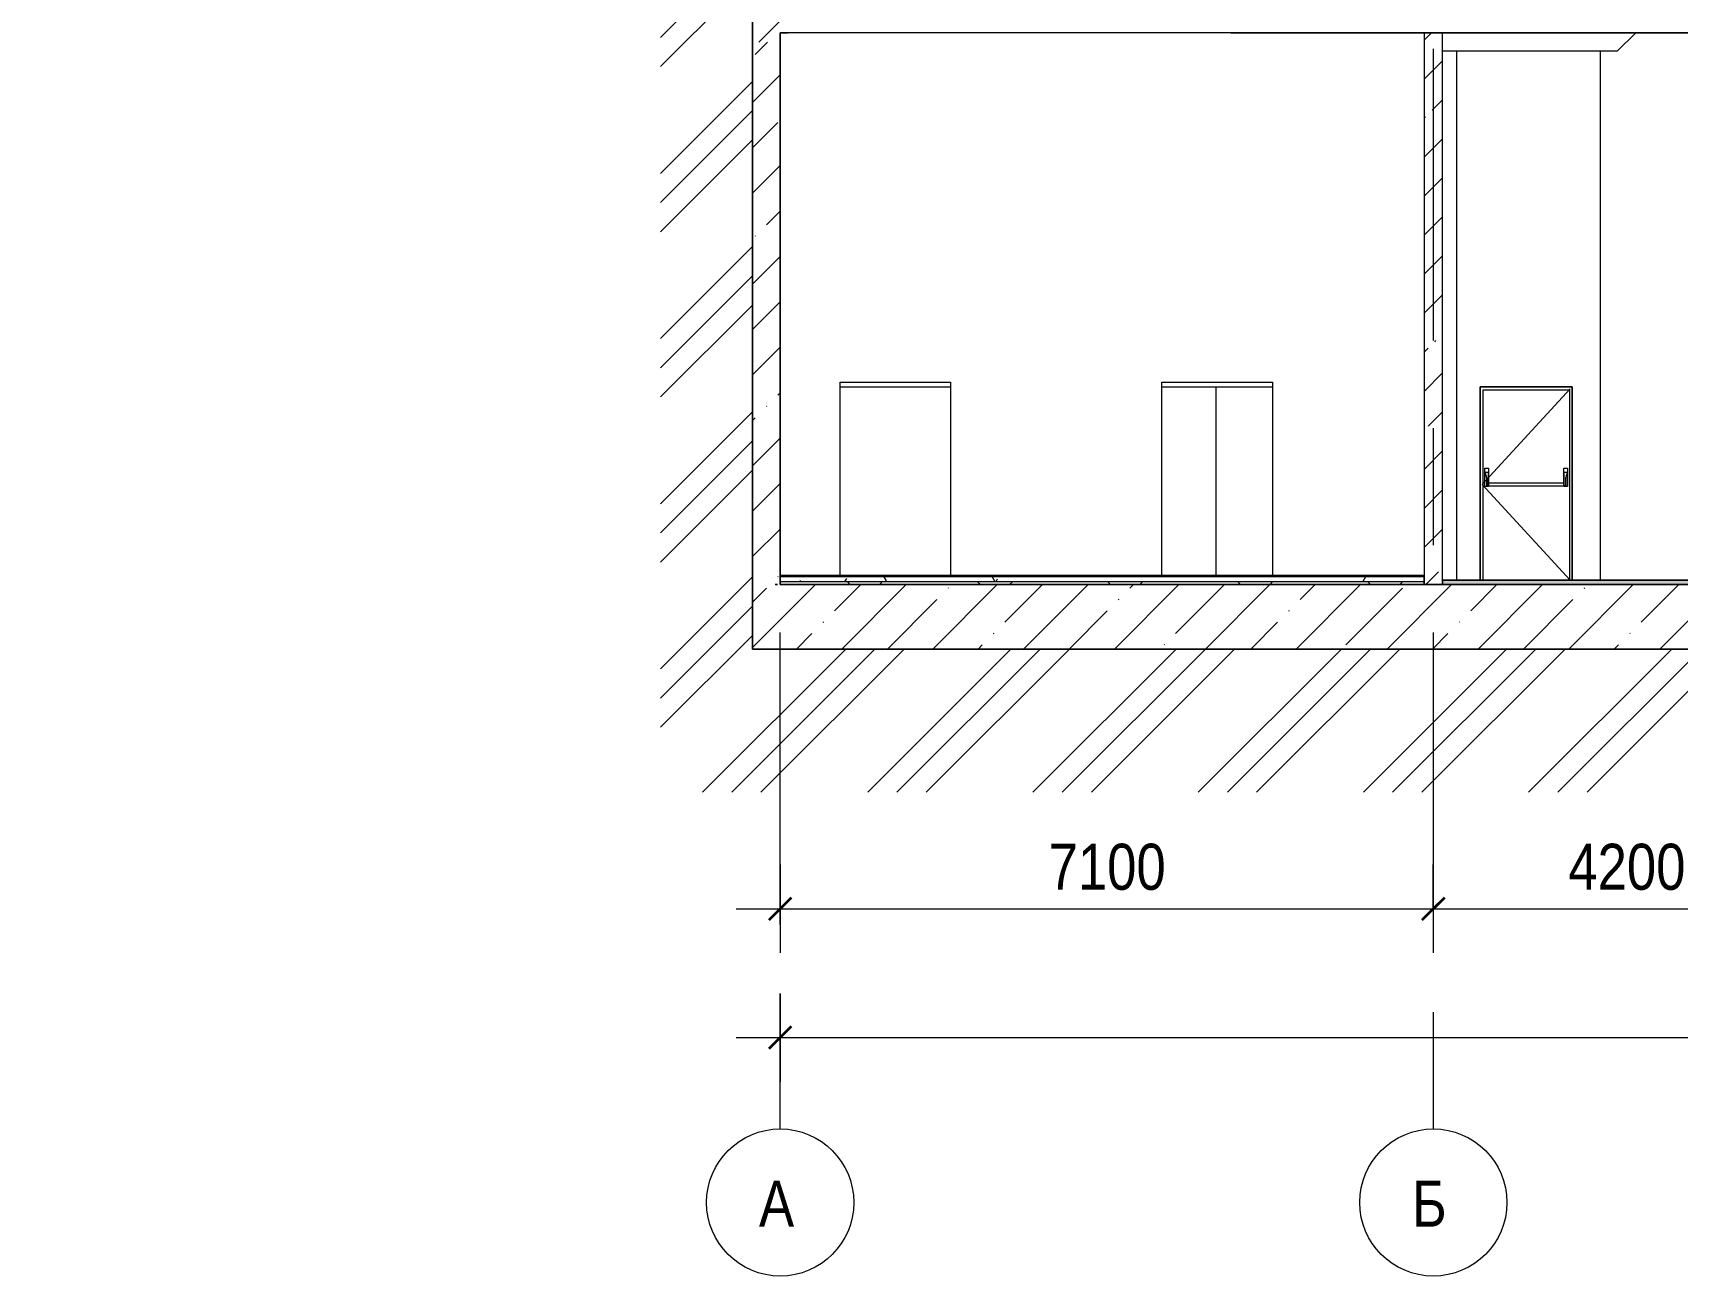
# Model space of a CAD drawing. Header units: millimetres. Extents: x -39507 to 33074, y -24219 to 30962.
# Drawn here: x -39507 to -21633, y -24219 to -10700 of the extents above; entities that cross this region are included whole.
import ezdxf

# ---------------------------------------------------------------- set-up
doc = ezdxf.new("R2010")
doc.units = ezdxf.units.MM
doc.linetypes.add('Осевые', pattern=[6350, 1270, -952.5, 3175, -952.5])
for name, color, linetype, lineweight in [('Двери', 7, 'Continuous', 9), ('Каркас_Импост', 7, 'Continuous', 9), ('Обобщенные модели', 7, 'Continuous', 9), ('Общие ребра', 7, 'Continuous', 9), ('Основа _2_-1', 7, 'Continuous', 9), ('Отделка 1 _4_-1', 7, 'Continuous', 9), ('Панель', 7, 'Continuous', 9), ('Перекрытия', 7, 'Continuous', 9), ('Потолки', 7, 'Continuous', 9), ('Размеры', 7, 'Continuous', 9), ('Размеры-200', 7, 'Continuous', 9), ('Стены', 7, 'Continuous', 9), ('Стены-1', 7, 'Continuous', 18), ('Структура _1_', 7, 'Continuous', 18), ('Термическая_воздушная прослойка _3_-1', 7, 'Continuous', 9), ('Фундамент несущей конструкции', 7, 'Continuous', 9), ('Фундамент несущей конструкции-1', 7, 'Continuous', 18), ('Черная _3 сплошная', 7, 'Continuous', 18), ('Штриховка разреза-2', 7, 'Continuous', 9), ('Элементы узлов', 7, 'Continuous', 9)]:
    doc.layers.add(name, color=color, linetype=linetype, lineweight=lineweight)
for name, color, linetype, lineweight, true_color in [('Оси-1', 7, 'Continuous', 18, 0xaaaaaa), ('Оси-2', 7, 'Continuous', 9, 0xaaaaaa), ('Оси-3', 7, 'Осевые', 9, 0xaaaaaa), ('Элементы узлов-2', 7, 'Continuous', 9, 0x585858)]:
    doc.layers.add(name, color=color, linetype=linetype, lineweight=lineweight, true_color=true_color)
doc.styles.add('Arial Narrow', font='ARIALN.TTF', dxfattribs={"height": 500})
doc.dimstyles.new('Диагональ_-_2_5_мм_Arial_narrow', dxfattribs={"dimscale": 304.8, "dimtxt": 511.715487, "dimasz": 0.787402, "dimexe": 1.574803, "dimexo": 0.0625, "dimgap": 0.19685, "dimtad": 1, "dimdec": 0, "dimzin": 0, "dimdsep": 46, "dimtxsty": 'Arial Narrow', "dimblk1": 'OBLIQUE', "dimblk2": 'OBLIQUE', "dimsah": 1, "dimcen": 0.09, "dimdle": 1.574803, "dimazin": 0, "dimtfac": 1, "dimtdec": 4, "dimtix": 1, "dimtmove": 0, "dimatfit": 3, "dimfxl": 1.574803, "dimfxlon": 1, "dimtvp": 1, "dimtolj": 1, "dimtzin": 0, "dimarcsym": 2})
pattern_1 = [(45, (-2885.9, 6475), (-493.914, 493.914), []), (45, (-2392, 6475), (-493.914, 493.914), [873.125, -174.625, 6.706, -167.919])]
pattern_2 = [(0, (-2885.9, 6475), (812.8, 203.2), [67.056, -542.544, 67.056, -542.544, -3251.2]), (0, (-2885.9, 6475), (812.8, 203.2), [-1219.2, 67.056, -1152.144, 67.056, -542.544, -1422.4]), (0, (-2885.9, 6475), (812.8, 203.2), [-3048, 67.056, -339.344, 67.056, -948.944]), (120, (-2581.1, 6576.6), (-582.3764, 602.3054), [67.056, -542.544, 67.056, -3793.744]), (120, (-2581.1, 6576.6), (-582.3764, 602.3054), [-676.656, -542.544, 67.056, -1152.144, -2032]), (120, (-2581.1, 6576.6), (-582.3764, 602.3054), [-2438.4, 67.056, -542.544, 67.056, -1355.344]), (120, (-2581.1, 6576.6), (-582.3764, 602.3054), [-3115.056, -339.344, 67.056, -948.944]), (240, (-2479.5, 6983), (-230.4236, -805.5054), [67.056, -542.544, 67.056, -542.544, -3251.2]), (240, (-2479.5, 6983), (-230.4236, -805.5054), [-1219.2, 67.056, -1152.144, 67.056, -542.544, -1422.4]), (240, (-2479.5, 6983), (-230.4236, -805.5054), [-3048, 67.056, -339.344, 67.056, -948.944])]
pattern_3 = [(45, (-2885.9, 6475), (-424.264, 424.264), [600, -100, 20, -100]), (45, (-2885.9, 6899), (-424.264, 424.264), [])]

# ---------------------------------------------------------------- blocks, each defined once
blk = doc.blocks.new('Фундаментная плита - Фундаментная плита-408415-Разрез 2-2')
at = {"layer": 'Фундамент несущей конструкции'}
for p, q in [((-26768, -17400), (-26529, -17400)), ((-25648, -17400), (-25168, -17400)), ((-25648, -17400), (-25468, -17400))]:
    blk.add_line(p, q, dxfattribs=at)
blk = doc.blocks.new('Стена монолитная - Стена монолитная-463893-Разрез 2-2')
at = {"layer": 'Штриховка разреза-2'}
h = blk.add_hatch(dxfattribs=at)
h.set_pattern_fill('FP_1', color=256, style=0, pattern_type=2)
h.set_pattern_definition(pattern_1)
h.paths.add_polyline_path([(-31683, -16700), (-31383, -16700), (-31383, -10800), (-31683, -10800), (-31683, -16399)], flags=0)
h.paths.add_polyline_path([(25417, -16700), (25717, -16700), (25717, -10450), (25417, -10450), (25417, -16399)], flags=0)
at = {"layer": 'Стены'}
for p, q in [((-31383, -16700), (-31383, -10700)), ((-31433, -16700), (-31436, -16700)), ((-31435, -16700), (-31413, -16700)), ((-31133, -16700), (-31383, -16700)), ((-31303, -16700), (-31377, -16700)), ((-31136, -16700), (-31133, -16700)), ((-31129, -16700), (-31135, -16700)), ((-31055, -16700), (-31129, -16700)), ((-30984, -16700), (-31055, -16700)), ((-30900, -16700), (-31049, -16700)), ((-30395, -16700), (-30900, -16700)), ((-29606, -16700), (-30395, -16700)), ((-29567, -16700), (-29606, -16700)), ((-26737, -16700), (-29567, -16700)), ((-26664, -16700), (-26737, -16700)), ((-26631, -16700), (-26664, -16700)), ((-25738, -16700), (-26631, -16700)), ((-26023, -16700), (-25832, -16700)), ((-25423, -16700), (-25738, -16700)), ((-21343, -16700), (-21693, -16700))]:
    blk.add_line(p, q, dxfattribs=at)
at = {"layer": 'Стены', "flags": 128}
for points in [[(-24533, -16700), (-24702, -16700), (-24864, -16700), (-25019, -16700), (-25165, -16700), (-25304, -16700), (-25433, -16700), (-25554, -16700), (-25665, -16700)], [(-24433, -16700), (-24483, -16700), (-24533, -16700)], [(-21693, -16700), (-21919, -16700), (-22145, -16700), (-22369, -16700), (-22592, -16700), (-22813, -16700), (-23031, -16700), (-23245, -16700), (-23456, -16700), (-23662, -16700), (-23863, -16700), (-24059, -16700), (-24249, -16700), (-24433, -16700)]]:
    blk.add_lwpolyline(points, dxfattribs=at)
at = {"layer": 'Стены-1'}
for p, q in [((-31683, -10450), (-31683, -16700)), ((-31383, -16700), (-31383, -10700))]:
    blk.add_line(p, q, dxfattribs=at)
blk = doc.blocks.new('Капители 3_4х3_20 - Капители 3_4х3_4-665804-Разрез 2-2')
at = {"layer": 'Обобщенные модели'}
for p, q in [((-26483, -10700), (-22083, -10700)), ((-22283, -10900), (-22083, -10700)), ((-22283, -10900), (-24183, -10900))]:
    blk.add_line(p, q, dxfattribs=at)
blk = doc.blocks.new('Дверь - Однопольная - ДВ1__21х10-7160120-Разрез 2-2')
at = {"layer": 'Двери'}
for p, q in [((-23722, -15482), (-23722, -15433)), ((-23722, -15433), (-23682, -15433)), ((-23682, -15481), (-23722, -15481)), ((-23722, -15499), (-23722, -15482)), ((-23722, -15513), (-23722, -15499)), ((-23722, -15499), (-23715, -15499)), ((-23722, -15525), (-23722, -15513)), ((-23722, -15617), (-23722, -15525)), ((-23682, -15433), (-23682, -15482)), ((-23682, -15621), (-23682, -15481)), ((-23682, -15482), (-23682, -15499)), ((-23682, -15499), (-23682, -15513)), ((-23682, -15499), (-23682, -15621)), ((-23682, -15513), (-23682, -15521)), ((-23682, -15522), (-23682, -15525)), ((-23682, -15617), (-23682, -15525)), ((-22864, -15433), (-22824, -15433)), ((-22864, -15482), (-22864, -15433)), ((-22824, -15481), (-22864, -15481)), ((-22864, -15481), (-22864, -15621)), ((-22864, -15499), (-22864, -15482)), ((-22864, -15513), (-22864, -15499)), ((-22864, -15621), (-22864, -15499)), ((-22864, -15521), (-22864, -15513)), ((-22864, -15525), (-22864, -15522)), ((-22864, -15525), (-22864, -15617)), ((-22830, -15499), (-22824, -15499)), ((-22824, -15433), (-22824, -15482)), ((-22824, -15482), (-22824, -15499)), ((-22824, -15499), (-22824, -15513)), ((-22824, -15513), (-22824, -15525)), ((-22824, -15525), (-22824, -15617)), ((-23722, -15632), (-23722, -15617)), ((-23682, -15632), (-23722, -15632)), ((-23702, -15563), (-23702, -15621)), ((-23702, -15621), (-23702, -15563)), ((-23702, -15621), (-23682, -15621)), ((-23702, -15621), (-23702, -15627)), ((-23702, -15621), (-23682, -15621)), ((-23702, -15628), (-23682, -15628)), ((-22864, -15597), (-23682, -15597)), ((-23682, -15632), (-23682, -15617)), ((-23682, -15627), (-23682, -15621)), ((-23682, -15627), (-22864, -15627)), ((-22864, -15617), (-22864, -15632)), ((-22864, -15621), (-22844, -15621)), ((-22864, -15621), (-22864, -15627)), ((-22864, -15621), (-22844, -15621)), ((-22864, -15628), (-22844, -15628)), ((-22824, -15632), (-22864, -15632)), ((-22844, -15621), (-22844, -15563)), ((-22844, -15563), (-22844, -15621)), ((-22844, -15627), (-22844, -15621)), ((-22824, -15617), (-22824, -15632))]:
    blk.add_line(p, q, dxfattribs=at)
at = {"layer": 'Двери', "flags": 128}
for points in [[(-23722, -15481), (-23717, -15495), (-23711, -15510)], [(-23711, -15510), (-23713, -15505), (-23715, -15499)], [(-22834, -15510), (-22829, -15495), (-22824, -15481)], [(-22830, -15499), (-22832, -15505), (-22834, -15510)], [(-23682, -15620), (-23682, -15617), (-23682, -15615), (-23682, -15612), (-23682, -15609), (-23682, -15607), (-23682, -15605)], [(-23682, -15605), (-23682, -15608), (-23682, -15610), (-23682, -15613), (-23682, -15615), (-23682, -15618), (-23682, -15620)], [(-22864, -15620), (-22864, -15618), (-22864, -15615), (-22864, -15613), (-22864, -15610), (-22864, -15608), (-22864, -15605)], [(-22864, -15605), (-22864, -15607), (-22864, -15609), (-22864, -15612), (-22864, -15615), (-22864, -15617), (-22864, -15620)]]:
    blk.add_lwpolyline(points, dxfattribs=at)
at = {"layer": 'Двери'}
for points in [[(-23711, -15510), (-23709, -15516), (-23706, -15527), (-23703, -15544), (-23702, -15557), (-23702, -15563)], [(-23706, -15527), (-23708, -15521), (-23709, -15515), (-23711, -15510)], [(-23703, -15544), (-23704, -15538), (-23705, -15532), (-23706, -15527)], [(-23702, -15563), (-23702, -15557), (-23702, -15551), (-23703, -15545)], [(-22844, -15563), (-22844, -15557), (-22843, -15544), (-22840, -15527), (-22836, -15516), (-22834, -15510)], [(-22843, -15545), (-22843, -15551), (-22844, -15557), (-22844, -15563)], [(-22839, -15527), (-22841, -15533), (-22842, -15538), (-22843, -15544)], [(-22834, -15510), (-22836, -15515), (-22838, -15521), (-22839, -15527)]]:
    blk.add_open_spline(points, degree=3, dxfattribs=at)
at = {"layer": 'Каркас_Импост'}
for p, q in [((-23773, -14550), (-23773, -16650)), ((-22773, -14550), (-23773, -14550)), ((-23743, -16650), (-23743, -14580)), ((-23743, -14580), (-22803, -14580)), ((-22803, -14580), (-22803, -16650)), ((-22773, -16650), (-22773, -14550)), ((-23743, -16650), (-23773, -16650)), ((-22773, -16650), (-22803, -16650))]:
    blk.add_line(p, q, dxfattribs=at)
at = {"layer": 'Панель'}
blk.add_line((-23752, -16650), (-22794, -16650), dxfattribs=at)
at = {"layer": 'Элементы узлов'}
for p, q in [((-23752, -15610), (-22794, -14571)), ((-22794, -16650), (-23752, -15610))]:
    blk.add_line(p, q, dxfattribs=at)
blk = doc.blocks.new('Фундаментная плита1 - Фундаментная плита-5964020-Разрез 2-2')
at = {"layer": 'Фундамент несущей конструкции'}
h = blk.add_hatch(dxfattribs=at)
h.set_pattern_fill('FP_1', color=256, style=0, pattern_type=2)
h.set_pattern_definition(pattern_1)
h.paths.add_polyline_path([(-31683, -17400), (25717, -17400), (25717, -16700), (-31683, -16700)], flags=0)
for p, q in [((-31683, -17400), (-31683, -16700)), ((-31413, -16700), (-31430, -16700)), ((-31377, -16700), (-31303, -16700)), ((-30183, -16700), (-29302, -16700)), ((-27883, -16700), (-26883, -16700)), ((-26529, -16700), (-25648, -16700)), ((-26468, -16700), (-25468, -16700)), ((-25832, -16700), (-26023, -16700)), ((-23653, -16700), (-22653, -16700)), ((-31430, -17400), (-31413, -17400)), ((-31303, -17400), (-31377, -17400)), ((-31377, -17400), (-30679, -17400)), ((-31252, -17400), (-28352, -17400)), ((-28183, -17400), (-26583, -17400)), ((-27598, -17400), (-24698, -17400)), ((-26768, -17400), (-26529, -17400)), ((-25649, -17400), (-23653, -17400)), ((-25468, -17400), (-25648, -17400)), ((-25648, -17400), (-25168, -17400)), ((-25648, -17400), (-25468, -17400)), ((-24579, -17400), (-21679, -17400)), ((-22653, -17400), (-21693, -17400)), ((-22363, -17400), (-19463, -17400))]:
    blk.add_line(p, q, dxfattribs=at)
at = {"layer": 'Фундамент несущей конструкции-1'}
for p, q in [((-31683, -16700), (-31683, -17400)), ((19517, -16700), (-31383, -16700)), ((-31683, -17400), (25717, -17400))]:
    blk.add_line(p, q, dxfattribs=at)
blk = doc.blocks.new('Ось сетки - По умолчанию 2-349628-Разрез 2-2')
at = {"layer": 'Оси-1'}
blk.add_circle((-31383, -23419), 800, dxfattribs=at)
blk = doc.blocks.new('DIMBLOCK1-Разрез 2-2')
at = {"layer": 'Размеры-200', "lineweight": 35}
for points in [[(-31383, -20225), (-31263, -20105), (-31503, -20345)], [(-24283, -20225), (-24163, -20105), (-24403, -20345)]]:
    blk.add_hatch(color=256, dxfattribs=at).paths.add_polyline_path(points, flags=0)
at = {"layer": 'Размеры-200'}
for p, q in [((-31383, -19745), (-31383, -20705)), ((-31383, -20225), (-31383, -19745)), ((-24283, -19745), (-24283, -20705)), ((-24283, -20225), (-24283, -19745)), ((-31863, -20225), (-24283, -20225))]:
    blk.add_line(p, q, dxfattribs=at)
at = {"layer": 'Размеры-200', "lineweight": 35}
for p, q in [((-31263, -20105), (-31503, -20345)), ((-31383, -20225), (-31263, -20105)), ((-24163, -20105), (-24403, -20345)), ((-24283, -20225), (-24163, -20105)), ((-31503, -20345), (-31383, -20225)), ((-24403, -20345), (-24283, -20225))]:
    blk.add_line(p, q, dxfattribs=at)
at = {"layer": 'Размеры-200', "color": 0, "insert": (-28466, -19518), "char_height": 500, "width": 1520.53, "attachment_point": 1, "line_spacing_factor": 0.974696, "style": 'Arial Narrow'}
blk.add_mtext('7100', dxfattribs=at)
blk = doc.blocks.new('_Oblique')
at = {"color": 0, "linetype": 'ByBlock', "lineweight": -2}
blk.add_line((-0.5, -0.5), (0.5, 0.5), dxfattribs=at)
blk = doc.blocks.new('DIMBLOCK2-Разрез 2-2')
at = {"layer": 'Размеры-200', "lineweight": 35}
for points in [[(-24283, -20225), (-24163, -20105), (-24403, -20345)], [(-20083, -20225), (-19963, -20105), (-20203, -20345)]]:
    blk.add_hatch(color=256, dxfattribs=at).paths.add_polyline_path(points, flags=0)
at = {"layer": 'Размеры-200'}
for p, q in [((-24283, -19745), (-24283, -20705)), ((-24283, -20225), (-24283, -19745)), ((-20083, -19745), (-20083, -20705)), ((-20083, -20225), (-20083, -19745)), ((-24283, -20225), (-20083, -20225))]:
    blk.add_line(p, q, dxfattribs=at)
at = {"layer": 'Размеры-200', "lineweight": 35}
for p, q in [((-24163, -20105), (-24403, -20345)), ((-24283, -20225), (-24163, -20105)), ((-19963, -20105), (-20203, -20345)), ((-20083, -20225), (-19963, -20105)), ((-24403, -20345), (-24283, -20225)), ((-20203, -20345), (-20083, -20225))]:
    blk.add_line(p, q, dxfattribs=at)
at = {"layer": 'Размеры-200', "color": 0, "insert": (-22816, -19518), "char_height": 500, "width": 1520.53, "attachment_point": 1, "line_spacing_factor": 0.974696, "style": 'Arial Narrow'}
blk.add_mtext('4200', dxfattribs=at)
blk = doc.blocks.new('DIMBLOCK14-Разрез 2-2')
at = {"layer": 'Размеры-200', "lineweight": 35}
for points in [[(-31383, -21625), (-31263, -21505), (-31503, -21745)], [(25417, -21625), (25537, -21505), (25297, -21745)]]:
    blk.add_hatch(color=256, dxfattribs=at).paths.add_polyline_path(points, flags=0)
at = {"layer": 'Размеры-200'}
for p, q in [((-31383, -21145), (-31383, -22105)), ((-31383, -21625), (-31383, -21145)), ((25417, -21145), (25417, -22105)), ((25417, -21625), (25417, -21145)), ((-31863, -21625), (25897, -21625))]:
    blk.add_line(p, q, dxfattribs=at)
at = {"layer": 'Размеры-200', "lineweight": 35}
for p, q in [((-31263, -21505), (-31503, -21745)), ((-31503, -21745), (-31383, -21625)), ((-31383, -21625), (-31263, -21505)), ((25537, -21505), (25297, -21745)), ((25297, -21745), (25417, -21625)), ((25417, -21625), (25537, -21505))]:
    blk.add_line(p, q, dxfattribs=at)
at = {"layer": 'Размеры-200', "color": 0, "insert": (-3775, -20918), "char_height": 500, "width": 1900.66, "attachment_point": 1, "line_spacing_factor": 0.974696, "style": 'Arial Narrow'}
blk.add_mtext('56800', dxfattribs=at)

msp = doc.modelspace()

# ---------------------------------------------------------------- hatches: boundary and pattern name
at = {"layer": 'Штриховка разреза-2'}
h = msp.add_hatch(dxfattribs=at)
h.set_pattern_fill('FP_2', color=256, style=0, pattern_type=2)
h.set_pattern_definition(pattern_3)
h.paths.add_polyline_path([(-24196.8, -16700), (-24182.9, -16700), (-24182.9, -10700), (-24382.9, -10700), (-24382.9, -16700)], flags=0)
h = msp.add_hatch(dxfattribs=at)
h.set_pattern_fill('FP_3', color=256, style=0, pattern_type=2)
h.set_pattern_definition(pattern_2)
h.paths.add_polyline_path([(-24763.9, -16670), (-24382.9, -16670), (-24382.9, -16615), (-31382.9, -16615), (-31382.9, -16670), (-25898, -16670)], flags=0)
h = msp.add_hatch(dxfattribs=at)
h.set_pattern_fill('FP_4', color=256, style=0, pattern_type=2)
h.set_pattern_definition([(45, (-2885.9, 6475), (-707.107, 707.107), []), (135, (-2885.9, 6475), (-707.107, -707.107), [])])
h.paths.add_polyline_path([(-24763.9, -16700), (-24382.9, -16700), (-24382.9, -16670), (-31382.9, -16670), (-31382.9, -16700), (-25898, -16700)], flags=0)
h = msp.add_hatch(dxfattribs=at)
h.set_pattern_fill('FP_3', color=256, style=0, pattern_type=2)
h.set_pattern_definition(pattern_2)
h.paths.add_polyline_path([(-13332.9, -16700), (-3057.9, -16700), (-3057.9, -16655), (-13332.9, -16655)], flags=0)
h.paths.add_polyline_path([(-23629.8, -16700), (-13632.9, -16700), (-13632.9, -16655), (-24182.9, -16655), (-24182.9, -16700)], flags=0)
at = {"layer": 'Элементы узлов'}
h = msp.add_hatch(dxfattribs=at)
h.set_pattern_fill('FP_2', color=256, style=0, pattern_type=2)
h.set_pattern_definition(pattern_3)
h.paths.add_polyline_path([(-31568.4, -10800), (-31382.9, -10800), (-31382.9, -10700), (-31297.3, -10700), (-31297.3, -10450), (-31377.3, -10450), (-31377.3, -10390), (-31682.9, -10390), (-31682.9, -10800)], flags=0)
at = {"layer": 'Элементы узлов-2'}
h = msp.add_hatch(dxfattribs=at)
h.set_pattern_fill('FP_17', color=256, style=0, pattern_type=2)
h.set_pattern_definition([(45, (-2885.9, 6475), (-898.026, 898.026), []), (45, (-2568.4, 6475), (0, 1796.05), []), (45, (-3203.4, 6475), (0, 1796.05), [])])
h.paths.add_polyline_path([(-3216.3, -18956.9), (26717.1, -18956.9), (26717.1, -9850), (28417.1, -7620), (32968.6, -7620), (32968.6, -6500), (25717.1, -6400), (25717.1, -17400), (-31682.9, -17400), (-31682.9, -6700), (-39507, -6700), (-39507, -7700), (-35182.9, -7700), (-32682.9, -10600), (-32682.9, -18956.9), (-12289, -18956.9)], flags=0)

# ---------------------------------------------------------------- linework, layer by layer
at = {"layer": 'Общие ребра'}
for p, q in [((-24382.9, -16615), (-31382.9, -16615)), ((-24382.9, -16670), (-31382.9, -16670)), ((-13632.9, -16655), (-24182.9, -16655))]:
    msp.add_line(p, q, dxfattribs=at)
at = {"layer": 'Оси-3'}
for p, q in [((-31382.9, -22619.5), (-31382.9, 29000)), ((-24282.9, -22619.5), (-24282.9, 29000))]:
    msp.add_line(p, q, dxfattribs=at)
at = {"layer": 'Основа _2_-1'}
for p, q in [((-31382.9, -16615), (-31382.9, -16670)), ((-24382.9, -16670), (-24382.9, -16615)), ((-24182.9, -16655), (-24182.9, -16700)), ((-24182.9, -16700), (-13632.9, -16700))]:
    msp.add_line(p, q, dxfattribs=at)
at = {"layer": 'Отделка 1 _4_-1'}
for p, q in [((-13634.9, -10700), (-24180.9, -10700)), ((-24180.9, -10701), (-13634.9, -10701)), ((-24382.9, -16600), (-31382.9, -16600)), ((-31382.9, -16600), (-31382.9, -16615)), ((-24382.9, -16615), (-24382.9, -16600)), ((-13632.9, -16650), (-24182.9, -16650)), ((-24182.9, -16650), (-24182.9, -16655))]:
    msp.add_line(p, q, dxfattribs=at)
at = {"layer": 'Перекрытия'}
for p, q in [((-31382.9, -16600), (-31382.9, -16700)), ((-31382.9, -16600), (-31382.9, -16700)), ((-26646.9, -16600), (-26032.9, -16600)), ((-26642.9, -16600), (-26522.9, -16600)), ((-24482.9, -16600), (-24382.9, -16600)), ((-24482.9, -16600), (-24382.9, -16600)), ((-30732.9, -16700), (-31382.9, -16700)), ((-30912.9, -16700), (-31382.9, -16700)), ((-27232.9, -16700), (-29532.9, -16700)), ((-25647.9, -16700), (-26646.9, -16700)), ((-26522.9, -16700), (-26642.9, -16700)), ((-24482.9, -16700), (-26032.9, -16700)), ((-24302.9, -16700), (-24532.9, -16700)), ((-24302.9, -16700), (-24482.9, -16700)), ((-24182.9, -16650), (-24182.9, -16700)), ((-24182.9, -16650), (-24032.9, -16650)), ((-24032.9, -16700), (-24182.9, -16700)), ((-22472.9, -16650), (-20917.3, -16650)), ((-20917.3, -16700), (-22472.9, -16700))]:
    msp.add_line(p, q, dxfattribs=at)
at = {"layer": 'Потолки'}
for p, q in [((-24182.9, -10700), (-24032.9, -10700)), ((-22472.9, -10700), (-20917.3, -10700)), ((-20917.3, -10701), (-22083.9, -10701))]:
    msp.add_line(p, q, dxfattribs=at)
at = {"layer": 'Стены'}
for p, q in [((-24482.9, -10700), (-31382.9, -10700)), ((-31382.9, -10700), (-31382.9, -16700)), ((-24384.9, -10701), (-31380.9, -10701)), ((-16032.9, -10701), (-22083.9, -10701)), ((-16032.9, -10701), (-22083.9, -10701)), ((-24030.9, -10900), (-24030.9, -16650)), ((-22470.9, -10900), (-22470.9, -16650)), ((-30732.9, -16600), (-30732.9, -14500)), ((-30732.9, -14500), (-29532.9, -14500)), ((-30732.9, -16600), (-30732.9, -14550)), ((-30732.9, -14550), (-29532.9, -14550)), ((-29532.9, -14500), (-29532.9, -16600)), ((-29532.9, -14550), (-29532.9, -16600)), ((-27232.9, -16600), (-27232.9, -14500)), ((-27232.9, -14500), (-26032.9, -14500)), ((-27232.9, -16600), (-27232.9, -14550)), ((-27232.9, -14550), (-26032.9, -14550)), ((-26647.9, -14550), (-26647.9, -16600)), ((-26032.9, -14500), (-26032.9, -16600)), ((-26032.9, -14550), (-26032.9, -16600)), ((-23772.9, -16640), (-23772.9, -14550)), ((-23772.9, -14550), (-22772.9, -14550)), ((-22772.9, -14550), (-22772.9, -16640)), ((-31380.9, -16600), (-30732.9, -16600)), ((-30732.9, -16600), (-29532.9, -16600)), ((-29532.9, -16600), (-27232.9, -16600)), ((-27232.9, -16600), (-26647.9, -16600)), ((-26647.9, -16600), (-26032.9, -16600)), ((-26032.9, -16600), (-24384.9, -16600)), ((-24482.9, -16600), (-24382.9, -16600)), ((-31382.9, -16700), (-30732.9, -16700)), ((-29532.9, -16700), (-27232.9, -16700)), ((-26032.9, -16700), (-24482.9, -16700)), ((-24177.9, -16650), (-23772.9, -16650)), ((-24177.9, -16650), (-24032.9, -16650)), ((-23772.9, -16650), (-23772.9, -16640)), ((-22772.9, -16640), (-22772.9, -16650)), ((-22772.9, -16650), (-22472.9, -16650)), ((-22470.9, -16650), (-16032.9, -16650)), ((-22470.9, -16650), (-18807.9, -16650))]:
    msp.add_line(p, q, dxfattribs=at)
at = {"layer": 'Структура _1_'}
for p, q in [((-24382.9, -10700), (-24382.9, -16700)), ((-24182.9, -10700), (-24382.9, -10700)), ((-24180.9, -10700), (-24182.9, -10700)), ((-24182.9, -10700), (-24182.9, -10701)), ((-24182.9, -16700), (-24182.9, -10700)), ((-24382.9, -16700), (-24182.9, -16700))]:
    msp.add_line(p, q, dxfattribs=at)
at = {"layer": 'Термическая_воздушная прослойка _3_-1'}
for p, q in [((-31382.9, -16670), (-31382.9, -16700)), ((-31382.9, -16700), (-24382.9, -16700)), ((-24382.9, -16700), (-24382.9, -16670))]:
    msp.add_line(p, q, dxfattribs=at)
at = {"layer": 'Черная _3 сплошная'}
for p, q in [((-31682.9, -17400), (-31682.9, -6700)), ((-31682.9, -10390), (-31682.9, -10800)), ((-31382.9, -10800), (-31382.9, -10700)), ((-31382.9, -10700), (-31297.3, -10700)), ((25717.1, -17400), (-31682.9, -17400))]:
    msp.add_line(p, q, dxfattribs=at)

# ---------------------------------------------------------------- block references
at = {"layer": 'Двери'}
msp.add_blockref('Дверь - Однопольная - ДВ1__21х10-7160120-Разрез 2-2', (0, 0), dxfattribs=at)
at = {"layer": 'Обобщенные модели'}
msp.add_blockref('Капители 3_4х3_20 - Капители 3_4х3_4-665804-Разрез 2-2', (0, 0), dxfattribs=at)
at = {"layer": 'Оси-1'}
for p in [(0, 0), (7100, 0)]:
    msp.add_blockref('Ось сетки - По умолчанию 2-349628-Разрез 2-2', p, dxfattribs=at)
at = {"layer": 'Стены'}
msp.add_blockref('Стена монолитная - Стена монолитная-463893-Разрез 2-2', (0, 0), dxfattribs=at)
at = {"layer": 'Фундамент несущей конструкции'}
for name in ['Фундаментная плита1 - Фундаментная плита-5964020-Разрез 2-2', 'Фундаментная плита - Фундаментная плита-408415-Разрез 2-2']:
    msp.add_blockref(name, (0, 0), dxfattribs=at)

# ---------------------------------------------------------------- texts
at = {"layer": 'Оси-2', "char_height": 500, "width": 464.979, "attachment_point": 1, "style": 'Arial Narrow'}
for s, insert in [('\\fArial Narrow|b0|i0|c204|p34|;А', (-31613.6, -23181)), ('\\fArial Narrow|b0|i0|c204|p34|;Б', (-24513.6, -23181))]:
    msp.add_mtext(s, dxfattribs=dict(at, insert=insert))

# ---------------------------------------------------------------- dimensions: what is measured, and where the dimension line sits
at = {"layer": 'Размеры'}
for base, p1, p2, override, picture, middle in [((-24282.9, -20224.6), (-31382.9, -19744.6), (-24282.9, -19744.6), {"dimpost": '<>', "dimfxl": 7100}, 'DIMBLOCK1-Разрез 2-2', (-27832.9, -19909.3)), ((-20082.9, -20224.6), (-24282.9, -19744.6), (-20082.9, -19744.6), {"dimpost": '<>', "dimfxl": 4200}, 'DIMBLOCK2-Разрез 2-2', (-22182.9, -19909.3)), ((25417.1, -21624.6), (-31382.9, -21144.6), (25417.1, -21144.6), {"dimpost": '<>', "dimfxl": 56800}, 'DIMBLOCK14-Разрез 2-2', (-2982.9, -21309.3))]:
    dim = msp.add_linear_dim(base=base, p1=p1, p2=p2, dimstyle='Диагональ_-_2_5_мм_Arial_narrow', override=override, dxfattribs=at)
    dim.commit()
    dim.dimension.update_dxf_attribs({"geometry": picture, "text_midpoint": middle})

doc.saveas('drawing.dxf')
